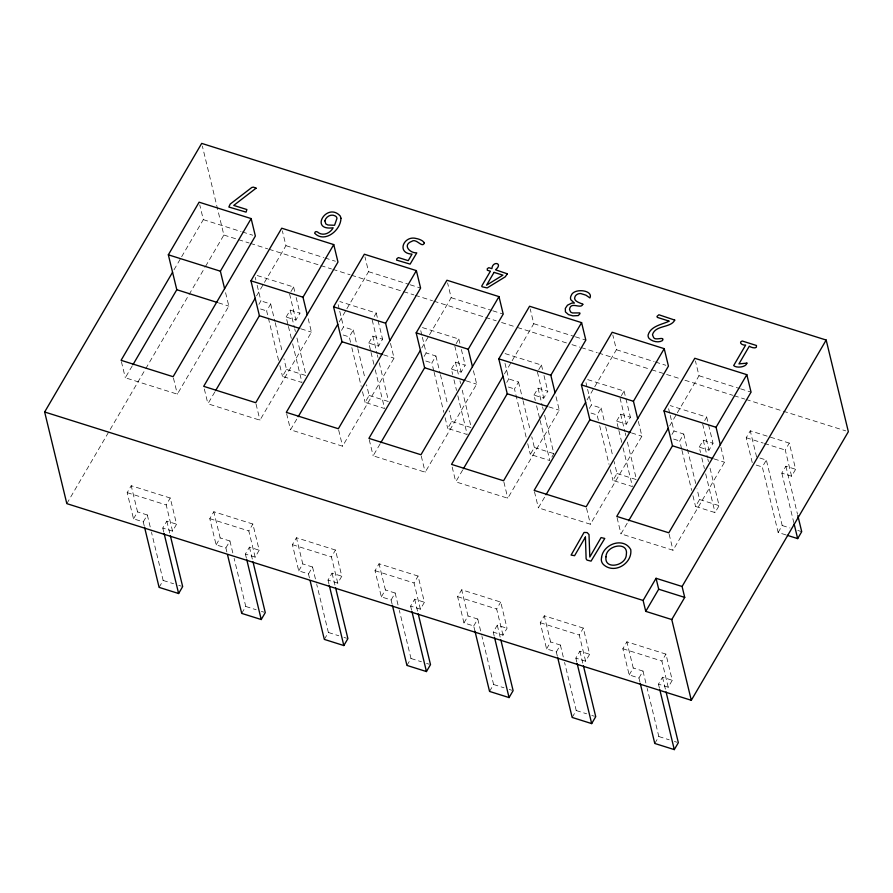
<?xml version="1.0" encoding="UTF-8"?>
<svg xmlns="http://www.w3.org/2000/svg" width="893" height="893" viewBox="0 0 893 893"><rect width="100%" height="100%" fill="white"/><g stroke="black" fill="none" stroke-linecap="round" stroke-linejoin="round"><path stroke-width="0.67" stroke-dasharray="4.46 3.35" d="M173.968 269.865L180.955 257.91M181.659 256.715L203.325 219.645L199.753 204.877M225.583 292.681L228.831 306.109L177.339 394.159L125.299 377.772L132.264 365.873M66.819 503.641L144.99 369.948M145.704 368.742L204.854 267.565M205.557 266.36L223.875 235.038L202.354 146.084M144.231 525.91L143.26 521.903L133.504 518.833L127.174 492.646L131.215 485.725L170.25 498.015L176.58 524.202L172.539 531.123L162.783 528.053L166.824 521.132L176.58 524.202M256.581 295.884L285.939 245.664L282.367 230.896M133.504 518.833L137.555 511.912L131.215 485.725M258.903 304.368L260.923 300.908L257.128 285.191M308.197 318.689L311.445 332.118L259.952 420.179L207.913 403.792L214.878 391.893M143.26 521.903L147.312 514.982L137.555 511.912M278.594 360.337L266.639 310.898L270.679 303.977L260.923 300.908M172.539 531.123L166.198 504.936L170.25 498.015M290.928 291.62L293.618 287.01L257.195 275.535M286.151 317.048L290.203 310.128L299.959 313.197L295.907 320.118L286.151 317.048L288.093 325.063M159.099 587.371L163.151 580.45L151.509 532.351M292.614 343.772L301.99 382.517L282.478 376.366L286.519 369.445L283.941 358.752M226.844 551.93L225.873 547.922L216.117 544.853L209.788 518.666L213.829 511.734L252.864 524.035L259.193 550.211L255.152 557.143L245.396 554.062L249.437 547.141L259.193 550.211M339.195 321.904L346.183 309.938M346.886 308.744L368.552 271.684L364.98 256.905M216.117 544.853L220.169 537.921L213.829 511.734M341.517 330.388L343.537 326.916L338.157 304.658M390.487 343.37L394.059 358.138L342.566 446.199L290.526 429.801L297.492 417.902M225.873 547.922L229.925 541.002L220.169 537.921M350.547 342.265L349.252 336.918L353.293 329.997L343.537 326.916M255.152 557.143L248.812 530.955L252.864 524.035M374.212 316.49L376.232 313.03L339.809 301.555M368.764 343.057L372.816 336.136L382.572 339.217L378.52 346.138L368.764 343.057L370.707 351.083M241.713 613.391L245.765 606.459L234.122 558.371M375.227 369.78L384.604 408.525L365.092 402.386L369.133 395.454L366.554 384.771M309.458 577.95L308.487 573.931L298.731 570.861L292.402 544.674L296.443 537.753L335.478 550.043L341.807 576.231L337.766 583.151L328.01 580.082L332.051 573.161L341.807 576.231M421.809 347.913L428.796 335.958M429.5 334.763L451.166 297.693L447.594 282.925M298.731 570.861L302.783 563.941L296.443 537.753M424.13 356.396L426.151 352.936L422.356 337.219M473.424 370.729L476.672 384.157L425.18 472.207L373.14 455.821L380.105 443.921M308.487 573.931L312.539 567.01L302.783 563.941M433.808 370.952L431.866 362.926L435.907 356.006L426.151 352.936M337.766 583.151L331.426 556.964L335.478 550.043M456.156 343.66L458.846 339.039L422.422 327.575M451.378 369.077L455.43 362.156L465.186 365.226L461.134 372.147L451.378 369.077L452.673 374.424M324.326 639.399L328.378 632.478L316.736 584.379M457.841 395.8L467.218 434.545L447.706 428.394L451.746 421.474L449.168 410.791M392.072 603.958L391.101 599.951L381.344 596.881L375.015 570.694L379.056 563.773L418.091 576.063L424.421 602.25L420.38 609.171L410.624 606.101L414.665 599.17L424.421 602.25M504.422 373.933L511.41 361.978M512.113 360.783L533.78 323.712L530.208 308.933M381.344 596.881L385.396 589.96L379.056 563.773M506.744 382.416L508.764 378.956L504.969 363.239M556.038 396.738L559.286 410.166L507.793 498.227L455.754 481.84L462.719 469.941M391.101 599.951L395.152 593.03L385.396 589.96M526.111 437.045L514.48 388.946L518.52 382.025L508.764 378.956M420.38 609.171L414.039 582.984L418.091 576.063M538.758 369.669L541.459 365.058L505.036 353.583M533.992 395.097L538.044 388.165L547.8 391.246L543.748 398.166L533.992 395.097L535.287 400.432M406.94 665.419L410.992 658.498L399.35 610.399M540.131 420.48L549.831 460.554L530.319 454.414L534.36 447.493L531.781 436.8M475.009 631.306L473.714 625.971L463.958 622.89L457.629 596.703L461.67 589.782L500.705 602.072L507.034 628.259L502.993 635.18L493.237 632.11L497.278 625.189L507.034 628.259M551.852 457.093L553.872 453.633L544.507 414.888M587.036 399.941L594.024 387.986M594.727 386.792L616.393 349.721L612.821 334.953M463.958 622.89L468.01 615.969L461.67 589.782M589.358 408.425L591.378 404.964L585.998 382.706M638.328 421.407L641.9 436.186L590.407 524.236L538.367 507.849L545.333 495.95M473.714 625.971L477.766 619.039L468.01 615.969M598.388 420.302L597.093 414.966L601.134 408.045L591.378 404.964M502.993 635.18L496.653 609.004L500.705 602.072M621.372 395.688L624.073 391.067L587.65 379.603M616.605 421.105L620.657 414.185L630.413 417.254L626.361 424.175L616.605 421.105L618.548 429.12M489.554 691.428L493.606 684.507L481.963 636.408M623.068 447.828L632.445 486.573L612.933 480.423L616.974 473.502L614.071 461.48M557.299 655.987L556.328 651.979L546.572 648.91L540.243 622.722L544.284 615.802L583.319 628.092L589.648 654.279L585.607 661.2L575.851 658.13L579.892 651.209L589.648 654.279M669.65 425.961L676.637 414.006M677.329 412.812L699.007 375.741L695.435 360.973M546.572 648.91L550.624 641.989L544.284 615.802M671.971 434.444L673.992 430.984L670.196 415.267M720.941 447.426L724.513 462.194L673.021 550.255L620.981 533.869L627.946 521.97M556.328 651.979L560.38 645.059L550.624 641.989M681.638 448.989L679.707 440.975L683.748 434.054L673.992 430.984M585.607 661.2L579.267 635.012L583.319 628.092M704.666 420.547L706.687 417.087L670.263 405.612M699.219 447.125L703.271 440.204L713.027 443.274L708.975 450.195L699.219 447.125L700.514 452.472M572.167 717.447L576.219 710.527L564.577 662.427M710.058 468.256L719.099 505.661L715.059 512.593L695.547 506.443L699.587 499.522L696.998 488.828M639.913 682.006L638.941 677.999L629.185 674.929L622.856 648.742L626.897 641.821L665.932 654.111L672.262 680.287L668.221 687.219L658.465 684.138L662.506 677.218L672.262 680.287M752.241 462.607L746.224 437.737L750.276 430.817L789.3 443.107L795.641 469.294L791.589 476.215L781.833 473.134L785.885 466.213L795.641 469.294M629.185 674.929L633.237 667.997L626.897 641.821M638.941 677.999L642.993 671.078L633.237 667.997M785.963 534.918L778.149 532.462L762.321 466.994L766.361 460.074L756.605 456.993L750.276 430.817M668.221 687.219L661.88 661.032L665.932 654.111M791.589 476.215L785.26 450.027L789.3 443.107M654.781 743.467L658.833 736.535L647.191 688.447M778.149 532.462L782.201 525.53L766.361 460.074M203.325 219.645L241.054 231.533M242.36 231.934L252.764 235.216M285.939 245.664L323.668 257.541M324.974 257.954L335.377 261.236M368.552 271.684L408.882 284.376M410.188 284.789L420.592 288.071M451.166 297.693L491.496 310.396M492.802 310.809L503.205 314.079M533.78 323.712L574.11 336.415M575.416 336.817L585.819 340.099M616.393 349.721L654.122 361.609M655.429 362.011L665.832 365.293M699.007 375.741L739.337 388.444M740.643 388.846L751.046 392.127M223.875 235.038L237.158 239.224M238.487 239.648L249.114 242.996M250.442 243.409L267.721 248.846M269.05 249.27L319.538 265.165M320.866 265.589L331.493 268.938M332.821 269.351L350.101 274.787M351.429 275.211L413.872 294.88M415.2 295.293L432.469 300.729M433.797 301.153L484.296 317.048M485.625 317.473L496.251 320.821M501.565 322.496L516.176 327.095M517.505 327.508L566.675 342.99M571.989 344.665L579.959 347.176M581.287 347.6L597.227 352.612M598.556 353.036L650.372 369.356M651.7 369.769L679.606 378.554M684.92 380.228L732.751 395.298M734.079 395.711L744.717 399.059M746.046 399.472L781.911 410.78M783.25 411.193L845.693 430.861M746.224 437.737L763.135 443.062M764.441 443.475L785.26 450.027M260.544 308.978L266.639 310.898M343.146 334.998L349.252 336.918M425.76 361.006L431.866 362.926M508.374 387.026L514.48 388.946M590.987 413.046L597.093 414.966M673.601 439.055L679.707 440.975M756.215 465.074L762.321 466.994M218.417 302.827L228.831 306.109M301.03 328.847L311.445 332.118M383.644 354.856L394.059 358.138M466.258 380.876L476.672 384.157M548.871 406.895L559.286 410.166M631.485 432.904L641.9 436.186M714.099 458.924L724.513 462.194M286.519 369.445L306.042 375.585L296.666 336.84M369.133 395.454L388.656 401.604M451.746 421.474L471.258 427.624L462.217 390.208M534.36 447.493L553.872 453.633M616.974 473.502L636.486 479.653L627.12 440.908M699.587 499.522L719.099 505.661M782.201 525.53L790.004 527.997M797.817 530.453L801.713 531.681M127.174 492.646L166.198 504.936M209.788 518.666L248.812 530.955M292.402 544.674L331.426 556.964M375.015 570.694L414.039 582.984M457.629 596.703L496.653 609.004M540.243 622.722L579.267 635.012M622.856 648.742L661.88 661.032M163.151 580.45L173.555 583.721M178.767 585.361L181.368 586.188M245.765 606.459L256.168 609.74M261.37 611.381L263.982 612.196M328.378 632.478L338.782 635.76M343.984 637.39L346.596 638.216M410.992 658.498L421.396 661.769M426.597 663.41L429.209 664.225M493.606 684.507L504.009 687.789M509.211 689.429L511.812 690.244M576.219 710.527L586.623 713.797M591.825 715.438L594.425 716.264M658.833 736.535L669.237 739.817M674.438 741.458L677.039 742.273M785.885 466.213L797.516 514.312M781.833 473.134L793.788 522.572M706.687 417.087L708.272 423.639M708.584 424.945L713.027 443.274M702.646 424.008L708.975 450.195M703.271 440.204L707.468 457.573M707.792 458.902L708.439 461.581M701.809 457.808L704.387 468.501M705.682 473.848L715.059 512.593M683.748 434.054L695.714 483.493M681.962 450.329L691.662 490.413M692.957 495.76L695.547 506.443M668.611 408.726L669.873 413.961M669.125 534.137L673.021 550.255M624.073 391.067L630.413 417.254M620.032 397.999L626.361 424.175M620.657 414.185L624.854 431.553M625.178 432.893L625.826 435.561M618.871 430.459L621.774 442.481M601.134 408.045L604.371 421.396M605.666 426.742L612.777 456.133M662.506 677.218L665.743 690.579M599.672 425.648L609.048 464.393M610.343 469.74L612.933 480.423M658.465 684.138L659.425 688.146M617.085 517.75L620.981 533.869M642.993 671.078L646.867 687.108M586.511 508.128L590.407 524.236M541.459 365.058L542.732 370.294M543.993 375.529L547.8 391.246M537.419 371.979L543.748 398.166M538.044 388.165L542.241 405.534M542.564 406.873L543.212 409.541M536.581 405.779L539.807 419.141M518.52 382.025L522.729 399.394M523.052 400.734L530.163 430.125M579.892 651.209L583.129 664.571M527.73 443.721L530.319 454.414M575.851 658.13L576.811 662.137M534.472 491.742L538.367 507.849M560.38 645.059L563.293 657.081M503.898 482.108L507.793 498.227M458.846 339.039L460.118 344.274M461.38 349.52L465.186 365.226M454.805 345.959L461.134 372.147M455.43 362.156L458.656 375.518M459.951 380.853L460.598 383.532M453.968 379.771L456.546 390.453M435.907 356.006L440.115 373.374M440.439 374.714L447.549 404.105M497.278 625.189L500.515 638.551M434.121 372.281L443.821 412.365M445.116 417.712L447.706 428.394M420.77 330.678L422.032 335.913M493.237 632.11L494.197 636.117M452.182 467.061L455.754 481.84M477.766 619.039L481.64 635.079M421.284 456.1L425.18 472.207M376.232 313.03L382.572 339.217M372.191 319.951L378.52 346.138M372.816 336.136L377.013 353.505M377.337 354.845L377.985 357.513M379.279 362.859L388.332 400.265M371.03 352.411L373.933 364.433M353.293 329.997L357.501 347.366M357.825 348.694L364.936 378.085M414.665 599.17L417.578 611.203M351.831 347.6L361.207 386.345M362.502 391.692L365.092 402.386M410.624 606.101L411.584 610.109M369.244 439.702L373.14 455.821M395.152 593.03L399.026 609.059M338.67 430.08L342.566 446.199M293.618 287.01L294.891 292.245M296.152 297.481L299.959 313.197M289.578 293.931L295.907 320.118M290.203 310.128L294.4 327.497M294.723 328.825L295.371 331.504M288.417 326.403L291.319 338.425M270.679 303.977L274.888 321.346M275.211 322.686L282.322 352.076M332.051 573.161L335.288 586.522M279.889 365.684L282.478 376.366M255.231 277.343L255.856 279.956M328.01 580.082L328.981 584.089M286.631 413.693L290.526 429.801M312.539 567.01L316.412 583.051M256.057 404.06L259.952 420.179M249.437 547.141L252.674 560.503M245.396 554.062L246.368 558.069M204.341 389.024L207.913 403.792M229.925 541.002L232.839 553.024M173.443 378.052L177.339 394.159M166.824 521.132L170.061 534.483M162.783 528.053L163.754 532.061M121.403 361.665L125.299 377.772M147.312 514.982L151.196 531.011"/><path stroke-width="1.34" d="M585.395 537.084L574.59 555.692L571.085 555.089L584.033 532.451L587.125 532.563L589.012 534.55L589.815 557.02L601.078 537.575L604.773 538.457L591.054 561.128L587.025 560.112L586.121 558.795L585.417 537.084M44.65 411.997L201.695 143.393L826.181 340.043L848.35 431.699L691.305 700.291L66.819 503.641L44.65 411.997L643.105 600.453L645.751 611.359L671.77 619.552L691.305 700.291M132.957 364.69L176.792 289.723L168.342 254.806L199.106 202.186L251.145 218.584L255.365 236.031L173.119 376.701L121.08 360.314L172.561 272.265M224.601 288.651L220.381 271.193L251.145 218.584M215.57 390.699L259.405 315.731L250.955 280.815L281.719 228.206L333.759 244.593L337.978 262.051L255.733 402.721L203.693 386.334L255.175 298.273M307.214 314.66L302.995 297.202L333.759 244.593M298.184 416.718L342.019 341.751L333.569 306.835L364.333 254.226L416.372 270.612L420.592 288.071L338.347 428.74L286.307 412.354L337.788 324.293M144.554 527.25L159.099 587.371L178.622 593.521L182.663 586.589L170.384 535.822M389.828 340.679L385.609 323.221L416.372 270.612M380.798 442.727L424.633 367.76L416.183 332.855L446.946 280.235L498.986 296.621L503.205 314.079L420.96 454.749L368.921 438.363L420.402 350.313M227.492 554.598L241.713 613.391L261.236 619.53L265.277 612.609L252.998 561.842M472.442 366.699L468.222 349.241L498.986 296.621M463.411 468.747L507.246 393.78L498.796 358.863L529.56 306.254L581.6 322.641L585.819 340.099L503.574 480.769L451.534 464.382L503.016 376.321M310.105 580.617L324.326 639.399L343.838 645.55L347.89 638.629L335.612 587.851M555.055 392.708L550.836 375.25L581.6 322.641M546.025 494.767L589.86 419.799L581.41 384.883L612.174 332.263L664.213 348.661L668.433 366.108L586.188 506.777L534.148 490.391L585.629 402.341M392.395 605.298L406.94 665.419L426.452 671.558L430.504 664.638L418.225 613.871M637.669 418.728L633.45 401.27L664.213 348.661M628.639 520.775L672.474 445.808L664.024 410.892L694.787 358.283L746.827 374.669L751.046 392.127L668.801 532.797L616.762 516.411L668.243 428.35M475.009 631.306L489.554 691.428L509.066 697.578L513.118 690.657L500.839 639.89M720.283 444.736L716.063 427.278L746.827 374.669M643.105 600.453L656.065 578.296L682.085 586.489L684.719 597.406L671.77 619.552M645.751 611.359L658.699 589.213L656.065 578.296M557.623 657.326L572.167 717.447L591.679 723.598L595.731 716.666L583.453 665.899M682.085 586.489L826.181 340.043M640.236 683.346L654.781 743.467L674.293 749.607L678.345 742.686L666.066 691.919M787.258 535.331L797.672 538.602L801.713 531.681L797.84 515.652M168.342 254.806L220.381 271.193M250.955 280.815L302.995 297.202M333.569 306.835L385.609 323.221M416.183 332.855L468.222 349.241M498.796 358.863L550.836 375.25M581.41 384.883L633.45 401.27M664.024 410.892L716.063 427.278M176.792 289.723L217.122 302.414M259.405 315.731L299.735 328.434M342.019 341.751L382.349 354.454M424.633 367.76L464.963 380.463M507.246 393.78L547.576 406.482M589.86 419.799L630.19 432.491M672.474 445.808L712.804 458.511M658.699 589.213L684.719 597.406M794.111 523.912L797.672 538.602M659.748 689.485L674.293 749.607M577.135 663.477L591.679 723.598M494.521 637.457L509.066 697.578M411.907 611.437L426.452 671.558M329.294 585.428L343.838 645.55M246.691 559.409L261.236 619.53M164.078 533.4L178.622 593.521M324.862 220.839L325.811 223.953L327.977 225.014L334.562 225.27L336.94 218.439A4.432 3.505 -13.6 0 0 335.176 215.916C331.136 213.628 325.967 216.575 324.862 220.839M674.74 320.085C670.877 328.233 655.328 324.739 652.47 334.752L653.609 337.532C655.183 341.126 665.24 335.835 662.483 340.579C658.565 343.012 652.392 341.651 649.133 338.492A7.066 5.592 -13.6 0 1 648.117 335.009C650.673 325.99 661.947 324.572 669.259 321.156L657.337 317.395L656.991 316.423L658.855 314.76L674.74 320.085M256.079 188.189L233.732 205.412L246.881 209.554L246.077 212.132L228.842 207.031L230.182 204.095L251.871 187.43L253.556 187.162L256.079 188.189M582.828 304.245C580.975 309.681 570.638 300.796 569.511 309.436L570.638 312.048L572.446 312.952L579.769 312.907L579.981 313.689L578.273 315.586L572.893 315.865L568.506 314.615L565.414 311.891L565.325 308.398L567.457 305.205L571.766 303.095L574.411 303.051L570.839 299.791A6.977 5.525 -13.6 0 1 571.241 295.471C573.719 287.736 593.633 290.002 589.949 297.949L585.897 295.159L580.684 293.54A5.135 4.063 -13.6 0 0 575.137 296.353C572.58 301.242 579.914 302.716 582.828 304.245M746.916 363.105C746.191 367.358 736.145 368.307 733.678 365.538L745.666 345.044C742.652 345.747 737.919 342.365 742.161 340.992L756.471 345.502C757.744 349.543 750.89 347.556 749.305 346.194L738.935 363.931L746.916 363.105M340.947 218.238C340.869 230.361 324.472 243.499 314.671 233.218C315.173 230.439 317.506 231.767 318.924 233.051C324.204 236.065 330.522 232.705 333.178 227.771C308.654 231.198 327.117 201.371 340.289 216.084L340.947 218.238M601.569 557.254L601.313 559.565A10.805 8.55 -13.6 0 0 604.059 565.079C615.076 574.244 632.579 563.059 630.748 549.586C623.649 536.838 603.422 543.859 601.569 557.254M507.336 273.816L505.237 276.83L487.187 287.914L482.097 286.787L481.707 286.106L490.413 271.215L487.321 270.244L487.265 268.704L488.817 267.677L491.909 268.659C492.4 260.488 503.652 263.022 495.548 269.798L507.336 273.816M424.398 242.762C422.411 248.991 416.451 237.772 411.706 241.378C402.375 244.849 409.552 253.199 416.797 252.853L410.121 264.116L396.592 260.109L396.849 258.702L398.423 257.575L408.224 260.656L412.041 254.114C396.09 253.389 403.725 235.082 416.183 238.498A18.027 14.266 -13.6 0 1 422.579 240.987L424.398 242.762M606.012 556.819C603.925 570.37 626.306 565.961 626.339 554.419C628.549 540.857 606.001 545.232 606.012 556.819M494.052 272.365L486.573 285.157L502.904 275.144L494.052 272.365"/></g></svg>
